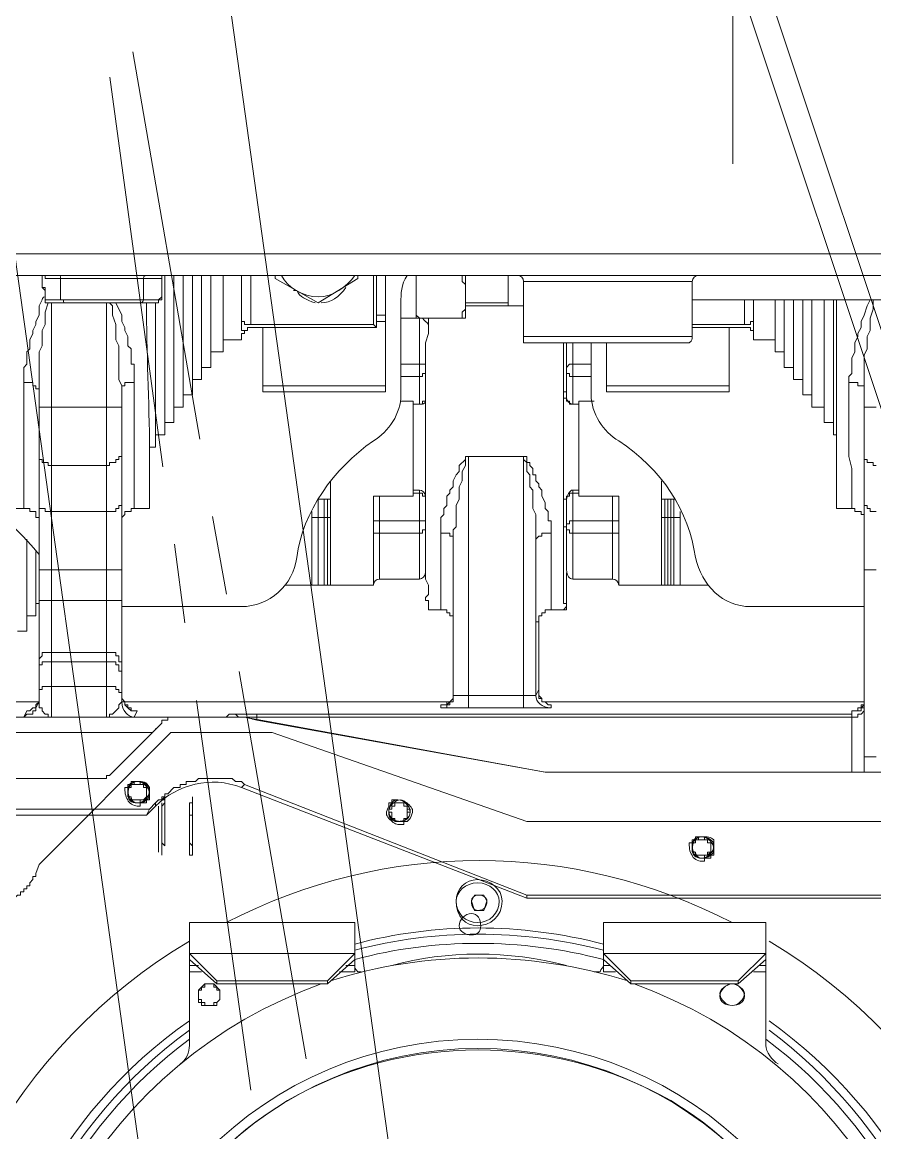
# Model space of a CAD drawing. Header units: millimetres. Extents: x 25083 to 52777, y 24772 to 45779.
# Drawn here: x 49281.9 to 49385.1, y 36203.8 to 36338.2 of the extents above; entities that cross this region are included whole.
import ezdxf

# ---------------------------------------------------------------- set-up
doc = ezdxf.new("R2010")
doc.units = ezdxf.units.MM
doc.layers.add('小车', color=7, linetype='Continuous')
doc.styles.get("Standard").update_dxf_attribs({"font": ''})
doc.styles.add('标准', font='', dxfattribs={"width": 0.667})
doc.styles.get('Standard').set_extended_font_data('SimSun')
doc.styles.get('标准').set_extended_font_data('FangSong_GB2312')
doc.dimstyles.new('15', dxfattribs={"dimtxt": 15, "dimasz": 10, "dimexe": 2, "dimexo": 1, "dimgap": 1, "dimtad": 1, "dimdsep": 46, "dimtxsty": 'Standard', "dimcen": 2.5, "dimadec": 0, "dimazin": 0, "dimtfac": 1, "dimtmove": 2, "dimatfit": 3, "dimfxl": 1, "dimtolj": 1, "dimarcsym": 0})
doc.dimstyles.new('标准', dxfattribs={"dimtxt": 35, "dimasz": 4, "dimexe": 2, "dimexo": 0, "dimtad": 1, "dimdec": 1, "dimzin": 9, "dimdsep": 46, "dimtxsty": '标准', "dimcen": 0, "dimdle": 6, "dimazin": 2, "dimtfac": 1, "dimtdec": 1, "dimtmove": 0, "dimatfit": 3, "dimfxl": 1, "dimtolj": 1, "dimtzin": 0, "dimarcsym": 0})

# ---------------------------------------------------------------- blocks, each defined once
blk = doc.blocks.new('zw$D2F4')
at = {"color": 7, "lineweight": 5}
for points in [[(860.07, 429.66), (196.08, 429.66)], [(196.08, 427.06), (860.07, 427.06)], [(394.38, 427.06), (394.75, 427.06)], [(394.38, 426.32), (394.38, 427.06)], [(394.38, 427.06), (394.38, 426.32)], [(394.75, 427.06), (394.38, 427.06)], [(394.38, 426.32), (394.38, 425.58), (394.75, 425.21), (394.75, 424.46)], [(394.38, 426.32), (394.38, 425.58), (394.75, 425.58), (394.75, 424.46), (394.75, 424.09)], [(394.75, 426.69), (396.61, 426.69)], [(396.61, 426.69), (408.87, 426.69)], [(396.61, 426.69), (396.61, 424.09)], [(406.64, 424.09), (406.64, 426.69)], [(408.49, 424.09), (408.87, 424.46), (408.87, 426.32)], [(408.87, 427.06), (409.24, 427.06)], [(408.87, 427.06), (408.87, 426.32)], [(408.87, 427.06), (408.87, 426.32)], [(408.87, 427.06), (408.87, 426.69)], [(408.87, 424.46), (408.87, 426.32)], [(409.24, 427.06), (409.24, 407.75)], [(410.35, 427.06), (410.35, 409.24)], [(411.47, 427.06), (411.47, 411.09)], [(412.58, 427.06), (412.58, 412.58)], [(413.69, 427.06), (413.69, 414.44)], [(414.81, 427.06), (414.81, 415.92)], [(416.29, 427.06), (416.29, 417.78)], [(418.52, 420.38), (418.52, 427.06)], [(419.64, 427.06), (419.64, 421.12)], [(422.61, 426.69), (422.61, 427.06)], [(427.81, 423.72), (422.61, 426.69)], [(432.63, 426.69), (427.81, 423.72)], [(432.63, 427.06), (432.63, 426.69)], [(434.49, 427.06), (434.49, 421.12)], [(434.86, 427.06), (434.86, 421.12)], [(435.98, 412.95), (435.98, 427.06)], [(439.69, 427.06), (439.69, 421.86)], [(440.06, 427.06), (439.69, 427.06), (439.69, 424.46)], [(445.26, 427.06), (445.26, 426.32), (445.63, 425.95), (445.63, 424.46)], [(445.63, 427.06), (445.63, 424.46)], [(450.83, 423.35), (450.83, 427.06)], [(452.69, 426.32), (473.11, 426.32)], [(452.69, 419.64), (452.69, 426.32)], [(473.11, 419.64), (473.11, 426.32)], [(392.16, 414.07), (392.16, 415.92), (392.53, 416.29), (392.53, 417.78), (392.9, 418.15), (392.9, 419.26), (393.27, 420.01), (393.27, 420.38), (393.64, 421.12), (393.64, 421.49), (394.01, 422.24), (394.01, 423.35), (394.38, 424.09)], [(394.01, 413.32), (394.01, 417.78), (394.38, 418.52), (394.38, 420.38), (394.75, 421.12), (394.75, 422.61), (395.13, 423.72)], [(394.75, 424.46), (394.75, 424.09)], [(394.75, 424.09), (394.75, 423.72), (395.13, 423.72)], [(408.49, 424.09), (394.75, 424.09)], [(395.13, 423.72), (394.75, 423.72), (394.75, 424.09)], [(408.12, 423.72), (395.13, 423.72)], [(395.5, 423.72), (395.5, 411.09)], [(402.18, 411.09), (402.18, 423.72)], [(402.55, 423.72), (402.92, 423.35), (402.92, 422.24), (403.3, 421.12), (403.3, 419.26), (403.67, 418.52), (403.67, 414.44), (404.04, 413.69), (404.04, 413.32)], [(405.52, 414.07), (405.52, 416.29), (405.15, 416.29), (405.15, 418.15), (404.78, 418.52), (404.78, 419.64), (404.41, 420.38), (404.41, 420.75), (404.04, 421.49), (404.04, 422.24), (403.3, 423.72)], [(408.12, 423.72), (408.49, 423.72), (408.49, 424.09), (408.87, 424.09)], [(408.49, 424.09), (408.49, 423.72), (408.12, 423.72)], [(408.12, 423.72), (408.12, 406.27)], [(408.87, 424.09), (408.87, 424.46)], [(437.83, 412.58), (437.83, 423.72)], [(439.69, 424.46), (439.69, 422.24), (440.06, 421.86)], [(445.63, 424.46), (445.63, 422.98), (445.26, 422.61), (445.26, 421.86)], [(445.63, 423.72), (450.83, 423.72)], [(445.63, 423.72), (445.63, 421.86)], [(550.73, 424.09), (473.11, 424.09)], [(479.42, 421.12), (479.42, 424.09)], [(480.54, 424.09), (480.54, 420.38)], [(483.14, 417.78), (483.14, 424.09)], [(484.25, 415.92), (484.25, 424.09)], [(485.37, 414.44), (485.37, 424.09)], [(486.48, 412.58), (486.48, 424.09)], [(487.59, 411.09), (487.59, 424.09)], [(489.08, 409.24), (489.08, 424.09)], [(490.19, 407.75), (490.19, 424.09)], [(490.57, 424.09), (490.57, 398.84)], [(494.65, 424.09), (494.28, 423.35), (493.91, 422.24), (493.54, 421.49), (493.54, 420.75), (493.16, 420.01), (493.16, 419.64), (492.79, 418.89), (492.79, 417.78), (492.42, 417.04), (492.42, 415.18), (492.05, 414.81), (492.05, 414.07)], [(493.91, 413.32), (493.91, 417.41), (494.28, 418.15), (494.28, 419.64), (494.65, 420.38), (494.65, 421.86), (495.02, 422.98), (495.02, 424.09)], [(434.86, 422.24), (435.98, 422.24)], [(452.69, 423.35), (445.63, 423.35)], [(450.83, 423.35), (452.69, 423.35)], [(419.64, 421.12), (418.89, 421.12), (418.89, 421.49), (418.52, 421.49), (418.52, 421.86)], [(434.49, 421.12), (419.64, 421.12)], [(434.49, 421.12), (434.86, 420.75)], [(435.98, 421.49), (434.86, 421.49)], [(434.86, 420.75), (434.86, 421.12)], [(437.83, 421.86), (439.69, 421.86)], [(445.63, 421.86), (439.69, 421.86)], [(440.06, 421.86), (440.06, 411.47)], [(441.17, 421.86), (441.17, 420.01), (440.8, 418.89), (440.8, 412.21)], [(473.11, 421.12), (479.42, 421.12)], [(480.54, 421.86), (480.54, 421.49), (480.17, 421.49), (480.17, 421.12), (479.8, 421.12), (479.42, 421.12)], [(418.52, 420.38), (418.89, 420.38)], [(418.52, 419.64), (418.52, 420.01), (418.89, 420.01), (418.89, 420.38)], [(418.52, 419.26), (418.52, 419.64)], [(418.89, 420.38), (419.26, 420.38), (419.26, 420.75), (419.64, 420.75)], [(434.49, 420.75), (419.64, 420.75)], [(421.12, 412.95), (421.12, 420.75)], [(434.49, 420.75), (434.86, 420.75)], [(473.11, 419.64), (452.69, 419.64)], [(473.11, 420.75), (479.42, 420.75)], [(477.57, 412.95), (477.57, 420.75)], [(479.42, 420.75), (480.17, 420.75), (480.17, 420.38), (480.54, 420.38)], [(480.54, 420.38), (480.54, 419.64)], [(480.54, 419.64), (480.54, 419.26)], [(418.52, 419.26), (416.29, 419.26)], [(472.37, 418.89), (453.43, 418.89)], [(457.89, 386.58), (457.51, 386.58), (457.89, 386.96), (457.89, 387.33), (457.51, 387.33), (457.51, 409.61), (457.51, 412.21), (457.51, 418.89)], [(457.89, 412.21), (457.89, 418.89)], [(458.63, 411.47), (458.63, 418.89)], [(460.86, 418.89), (460.86, 412.58)], [(462.71, 412.95), (462.71, 418.89)], [(480.54, 419.26), (483.14, 419.26)], [(416.29, 417.78), (414.81, 417.78)], [(483.14, 417.78), (484.25, 417.78)], [(414.81, 415.92), (413.69, 415.92)], [(437.83, 416.29), (440.06, 416.29)], [(440.8, 415.92), (440.8, 416.29), (440.06, 416.29)], [(440.8, 415.55), (440.8, 415.18), (440.43, 415.18), (440.43, 414.81), (440.06, 414.81)], [(457.89, 415.55), (457.89, 415.92), (458.26, 416.29), (458.63, 416.29)], [(457.89, 415.55), (457.89, 415.18), (458.26, 415.18), (458.26, 414.81), (458.63, 414.81)], [(460.86, 416.29), (458.63, 416.29)], [(484.25, 415.92), (485.37, 415.92)], [(394.01, 413.32), (393.64, 413.32), (393.64, 413.69), (393.27, 413.69), (393.27, 414.07), (392.9, 414.07), (392.16, 414.07)], [(392.53, 398.84), (392.16, 398.84), (392.16, 409.61), (392.16, 411.09), (392.16, 414.07)], [(405.52, 414.07), (404.41, 414.07), (404.41, 413.69), (404.04, 413.69), (404.04, 413.32)], [(405.52, 414.07), (405.52, 398.84)], [(413.69, 414.44), (412.58, 414.44)], [(437.83, 414.81), (440.06, 414.81)], [(460.86, 414.81), (458.63, 414.81)], [(485.37, 414.44), (486.48, 414.44)], [(493.91, 413.32), (493.91, 413.69), (493.16, 413.69), (493.16, 414.07), (492.05, 414.07)], [(492.42, 398.84), (492.42, 403.67), (492.05, 405.15), (492.05, 409.61), (492.05, 411.09), (492.05, 414.07)], [(394.01, 411.09), (394.01, 413.32)], [(404.04, 413.32), (404.04, 411.09)], [(435.98, 413.69), (421.12, 413.69)], [(435.98, 412.95), (421.12, 412.95)], [(457.51, 412.95), (457.51, 411.84)], [(477.57, 413.69), (462.71, 413.69)], [(477.57, 412.95), (462.71, 412.95)], [(493.91, 411.09), (493.91, 413.32)], [(412.58, 412.58), (411.47, 412.58)], [(437.83, 411.84), (439.32, 411.84)], [(439.32, 411.84), (439.32, 400.32)], [(439.32, 411.47), (440.06, 411.47)], [(439.32, 411.47), (440.06, 411.47)], [(440.8, 412.21), (440.8, 411.84), (440.43, 411.84), (440.43, 411.47), (440.06, 411.47)], [(457.51, 412.21), (457.89, 412.21)], [(457.51, 411.84), (457.51, 399.95)], [(457.89, 412.21), (457.89, 411.84), (458.26, 411.84), (458.26, 411.47), (458.63, 411.47)], [(458.63, 411.47), (459.37, 411.47)], [(459.37, 411.47), (458.63, 411.47)], [(461.23, 411.84), (459.37, 411.84)], [(459.37, 400.32), (459.37, 411.84)], [(486.48, 412.58), (487.59, 412.58)], [(394.01, 411.09), (394.75, 411.09), (395.5, 411.09)], [(395.5, 411.09), (402.18, 411.09)], [(402.18, 411.09), (403.67, 411.09), (404.04, 411.09)], [(411.47, 411.09), (410.35, 411.09)], [(487.59, 411.09), (489.08, 411.09)], [(493.91, 411.09), (494.65, 411.09), (495.02, 411.09), (495.39, 411.09)], [(410.35, 409.24), (409.24, 409.24)], [(489.08, 409.24), (490.19, 409.24)], [(409.24, 407.75), (408.12, 407.75)], [(490.19, 407.75), (490.57, 407.75)], [(408.12, 406.27), (407.38, 406.27)], [(407.38, 406.27), (407.38, 405.9)], [(394.01, 405.52), (394.01, 399.58)], [(395.5, 404.04), (395.13, 404.04), (395.13, 404.41), (394.38, 404.41), (394.38, 404.78), (394.01, 404.78), (394.01, 405.52)], [(404.04, 405.52), (404.04, 405.15), (403.67, 405.15), (403.67, 404.78), (403.3, 404.78), (403.3, 404.41), (402.92, 404.41), (402.55, 404.41), (402.55, 404.04), (402.18, 404.04)], [(404.04, 405.9), (404.04, 405.15)], [(404.04, 399.58), (404.04, 405.52)], [(407.38, 405.9), (407.38, 398.84)], [(407.38, 398.84), (407.38, 402.92), (407.38, 403.67), (407.38, 405.9)], [(446, 405.15), (445.63, 405.15), (445.63, 404.78), (444.89, 404.04), (444.89, 403.3), (444.52, 402.92), (444.15, 402.18), (444.15, 401.44), (443.77, 401.07), (443.77, 400.7), (443.4, 400.32), (443.4, 399.58), (443.4, 399.21), (443.03, 398.84), (443.03, 398.1), (442.66, 397.73), (442.66, 395.87)], [(444.15, 395.13), (444.15, 396.24), (444.52, 396.61), (444.52, 399.21), (444.89, 399.95), (444.89, 401.44), (445.26, 402.18), (445.26, 403.3), (445.63, 404.04), (445.63, 405.15), (446, 405.15)], [(452.69, 405.15), (446, 405.15)], [(452.69, 405.15), (446, 405.15)], [(446, 405.15), (446, 376.19)], [(452.69, 376.19), (452.69, 405.15)], [(452.69, 405.15), (452.69, 404.78), (453.06, 404.41), (453.06, 403.3), (453.43, 402.92), (453.43, 401.44), (453.8, 401.07), (453.8, 398.84), (454.17, 398.1), (454.17, 396.61), (454.17, 396.24), (454.17, 395.13)], [(456.03, 395.87), (456.03, 397.35), (455.66, 397.35), (455.66, 398.47), (455.29, 398.84), (455.29, 399.58), (454.91, 400.32), (454.91, 401.07), (454.54, 401.44), (454.54, 401.81), (454.17, 402.18), (454.17, 402.92), (453.8, 402.92), (453.8, 403.67), (453.43, 404.04), (453.43, 404.41), (453.06, 404.41), (453.06, 405.15), (452.69, 405.15)], [(493.91, 405.52), (493.91, 399.58)], [(495.39, 404.04), (495.02, 404.04), (495.02, 404.41), (494.28, 404.41), (494.28, 404.78), (493.91, 404.78), (493.91, 405.52)], [(402.18, 404.04), (395.5, 404.04)], [(395.5, 404.04), (395.5, 398.47)], [(402.18, 398.47), (402.18, 404.04)], [(429.29, 402.18), (429.29, 389.56)], [(469.4, 389.56), (469.4, 402.18)], [(404.04, 400.7), (404.04, 399.95)], [(440.06, 401.07), (439.32, 401.07)], [(439.32, 400.7), (440.06, 400.7)], [(440.06, 401.07), (440.06, 390.3)], [(440.8, 400.32), (440.43, 400.32), (440.43, 400.7), (440.06, 400.7)], [(457.89, 399.95), (457.89, 400.32), (458.26, 400.32), (458.26, 400.7), (458.63, 400.7)], [(459.37, 401.07), (458.63, 401.07)], [(458.63, 390.3), (458.63, 401.07)], [(459.37, 400.7), (458.63, 400.7)], [(394.01, 399.58), (394.01, 398.84), (394.75, 398.84), (394.75, 398.47), (395.5, 398.47)], [(402.18, 398.47), (403.3, 398.47), (403.3, 398.84), (403.67, 398.84), (403.67, 399.21), (404.04, 399.21), (404.04, 399.58)], [(404.04, 399.95), (404.04, 399.58)], [(427.81, 399.95), (429.29, 399.95)], [(427.81, 399.95), (427.81, 389.56)], [(428.55, 399.95), (428.55, 389.56)], [(428.55, 399.95), (428.55, 389.56)], [(428.92, 399.95), (428.92, 389.56)], [(434.49, 400.32), (439.32, 400.32)], [(434.49, 400.32), (434.49, 396.24)], [(435.23, 400.32), (435.23, 390.3)], [(440.8, 399.95), (440.8, 390.3), (441.17, 389.56), (441.17, 388.44), (440.8, 388.07), (440.8, 387.7), (441.17, 387.7), (441.17, 386.96), (441.17, 386.58)], [(457.51, 399.95), (457.89, 399.95)], [(457.51, 399.95), (457.51, 399.21)], [(457.89, 391.41), (457.89, 399.95)], [(464.2, 400.32), (459.37, 400.32)], [(463.46, 390.3), (463.46, 400.32)], [(464.2, 396.24), (464.2, 400.32)], [(469.4, 399.95), (470.88, 399.95)], [(469.77, 389.56), (469.77, 399.95)], [(470.14, 389.56), (470.14, 399.95)], [(470.51, 397.73), (470.51, 399.95)], [(470.88, 389.56), (470.88, 399.95)], [(493.91, 399.58), (493.91, 399.21), (494.28, 399.21), (494.28, 398.84), (494.65, 398.84), (494.65, 398.47), (495.39, 398.47)], [(392.53, 398.84), (390.67, 398.84)], [(392.53, 398.84), (392.9, 398.84), (392.9, 398.47), (393.64, 398.47), (393.64, 398.1), (393.64, 397.73), (394.01, 397.73)], [(395.5, 398.47), (402.18, 398.47)], [(404.04, 397.35), (404.04, 397.73), (404.41, 398.1), (404.41, 398.47), (405.15, 398.47), (405.15, 398.84), (405.52, 398.84)], [(404.04, 398.47), (404.04, 397.35)], [(407.38, 398.84), (405.52, 398.84)], [(427.06, 389.56), (427.06, 398.47)], [(434.49, 398.1), (434.49, 397.35), (434.86, 397.35), (435.23, 397.35)], [(457.51, 399.21), (457.51, 396.98)], [(464.2, 398.1), (464.2, 397.35), (463.83, 397.35), (463.46, 397.35)], [(471.63, 398.47), (471.63, 389.56)], [(492.42, 398.84), (490.57, 398.84)], [(492.42, 398.84), (492.79, 398.84), (492.79, 398.47), (493.54, 398.47), (493.54, 398.1), (493.91, 398.1), (493.91, 397.73)], [(404.04, 397.73), (404.04, 397.35)], [(429.29, 397.73), (427.06, 397.73)], [(435.23, 397.35), (440.06, 397.35)], [(440.8, 396.98), (440.8, 397.35), (440.06, 397.35)], [(457.51, 396.98), (457.51, 396.61), (457.89, 396.61)], [(457.89, 396.61), (457.89, 396.98), (458.26, 396.98), (458.26, 397.35), (458.63, 397.35)], [(457.89, 396.61), (457.89, 396.24), (458.26, 396.24), (458.26, 395.87), (458.63, 395.87)], [(463.46, 397.35), (458.63, 397.35)], [(470.14, 397.73), (469.4, 397.73)], [(470.51, 397.73), (470.14, 397.73)], [(470.51, 397.73), (471.63, 397.73)], [(470.51, 389.56), (470.51, 397.73)], [(434.49, 396.24), (434.49, 395.5)], [(434.49, 395.5), (434.49, 395.87), (435.23, 395.87)], [(434.49, 395.5), (434.49, 389.56)], [(435.23, 395.87), (440.06, 395.87)], [(440.8, 396.24), (440.43, 396.24), (440.43, 395.87), (440.06, 395.87)], [(444.15, 395.13), (444.15, 395.5), (443.77, 395.5), (443.77, 395.87), (443.4, 395.87), (442.66, 395.87)], [(442.66, 386.58), (442.66, 391.04), (442.66, 392.16), (442.66, 395.87)], [(456.03, 395.87), (454.91, 395.87), (454.91, 395.5), (454.54, 395.5), (454.17, 395.13)], [(456.03, 395.87), (456.03, 386.58)], [(463.46, 395.87), (458.63, 395.87)], [(464.2, 395.5), (464.2, 395.87), (463.46, 395.87)], [(464.2, 395.5), (464.2, 396.24)], [(464.2, 389.56), (464.2, 395.5)], [(392.53, 395.13), (392.53, 383.99)], [(444.15, 395.13), (444.15, 376.19)], [(454.17, 376.19), (454.17, 395.13)], [(393.64, 393.64), (393.64, 385.84)], [(394.01, 387.7), (394.01, 391.41)], [(395.5, 391.41), (394.01, 391.41)], [(402.18, 391.41), (395.5, 391.41)], [(395.5, 391.41), (395.5, 387.7)], [(402.18, 387.7), (402.18, 391.41)], [(404.04, 391.41), (402.92, 391.41), (402.18, 391.41)], [(404.04, 388.07), (404.04, 391.78)], [(404.04, 391.41), (404.04, 387.7)], [(493.91, 368.76), (493.91, 391.41)], [(495.39, 391.41), (493.91, 391.41)], [(440.06, 390.3), (435.23, 390.3)], [(457.89, 391.04), (457.89, 386.58)], [(463.46, 390.3), (458.63, 390.3)], [(434.49, 389.56), (423.72, 389.56)], [(474.97, 389.56), (464.2, 389.56)], [(393.64, 387.33), (394.01, 387.33)], [(394.01, 387.7), (394.01, 379.9)], [(394.01, 387.7), (394.75, 387.7), (395.13, 387.7), (395.5, 387.7)], [(395.5, 387.7), (402.18, 387.7)], [(395.5, 387.7), (395.5, 381.39)], [(402.18, 381.39), (402.18, 387.7)], [(402.18, 387.7), (404.04, 387.7)], [(404.04, 388.07), (404.04, 387.7)], [(404.04, 379.9), (404.04, 387.7)], [(404.04, 387.7), (404.04, 380.64)], [(392.53, 385.84), (393.64, 385.84)], [(404.04, 386.96), (418.52, 386.96)], [(413.69, 386.96), (408.49, 386.96)], [(442.66, 386.58), (441.17, 386.58)], [(442.66, 386.58), (443.4, 386.58), (443.4, 386.21), (443.77, 386.21), (443.77, 385.84), (444.15, 385.84), (444.15, 385.47)], [(454.54, 385.1), (454.54, 385.84), (454.91, 385.84)], [(454.91, 385.84), (454.91, 386.21), (455.29, 386.21), (455.29, 386.58), (456.03, 386.58)], [(457.89, 386.58), (456.03, 386.58)], [(480.17, 386.96), (493.91, 386.96)], [(490.19, 386.96), (484.99, 386.96)], [(454.17, 385.1), (454.54, 385.1), (454.54, 384.73)], [(454.54, 385.47), (454.54, 376.93)], [(454.54, 384.73), (454.54, 385.47)], [(391.41, 383.99), (392.53, 383.99)], [(395.5, 381.39), (394.38, 381.39), (394.38, 381.01), (394.01, 380.64), (394.01, 379.9)], [(402.18, 381.39), (395.5, 381.39)], [(395.5, 381.39), (395.5, 380.27)], [(402.18, 380.27), (402.18, 381.39)], [(404.04, 379.9), (404.04, 380.27), (403.67, 380.27), (403.67, 381.01), (403.3, 381.01), (403.3, 381.39), (402.18, 381.39)], [(404.04, 380.64), (404.04, 379.53)], [(394.01, 378.79), (394.01, 379.9), (394.38, 379.9), (394.38, 380.27), (395.5, 380.27)], [(394.01, 379.9), (394.01, 378.79)], [(395.5, 380.27), (402.18, 380.27)], [(395.5, 380.27), (395.5, 377.3)], [(402.18, 377.3), (402.18, 380.27)], [(402.18, 380.27), (403.3, 380.27), (403.3, 379.9), (403.67, 379.9), (403.67, 379.16), (404.04, 379.16), (404.04, 378.79)], [(404.04, 378.79), (404.04, 379.9)], [(404.04, 379.53), (404.04, 377.3)], [(394.01, 378.79), (394.01, 376.56)], [(404.04, 376.56), (404.04, 378.79)], [(394.01, 376.56), (394.01, 376.93), (394.38, 376.93), (394.38, 377.3), (394.75, 377.3), (395.5, 377.3)], [(395.5, 377.3), (402.18, 377.3)], [(395.5, 377.3), (395.5, 373.59)], [(402.18, 373.59), (402.18, 376.56), (402.18, 376.93), (402.18, 377.3)], [(402.18, 377.3), (403.3, 377.3), (403.3, 376.93), (403.67, 376.93), (403.67, 376.56), (404.04, 376.56)], [(454.17, 376.19), (454.54, 376.93)], [(454.91, 375.44), (454.91, 375.82), (454.54, 376.19), (454.54, 376.93)], [(394.01, 375.44), (389.93, 375.44)], [(394.01, 375.44), (393.64, 375.07)], [(393.64, 374.7), (394.01, 375.44)], [(393.64, 375.07), (393.64, 374.7)], [(394.01, 374.7), (394.01, 375.44)], [(404.04, 375.44), (403.67, 375.07), (403.67, 374.7), (402.92, 373.96), (402.55, 373.96), (402.55, 373.59), (402.18, 373.59)], [(404.04, 375.44), (404.04, 376.19)], [(404.04, 375.82), (404.04, 376.19)], [(404.41, 375.44), (404.04, 375.44), (404.04, 376.19)], [(404.78, 374.7), (404.41, 375.07), (404.41, 375.44), (404.04, 375.82)], [(443.77, 375.44), (404.41, 375.44)], [(404.78, 374.7), (404.78, 375.07), (404.41, 375.07), (404.41, 375.44)], [(442.66, 374.7), (443.4, 374.7), (443.4, 375.07), (443.77, 375.07), (443.77, 375.44), (444.15, 375.44)], [(442.66, 374.7), (442.66, 375.07)], [(443.4, 375.07), (442.66, 375.07)], [(443.03, 375.07), (442.66, 375.07)], [(443.77, 375.44), (443.4, 375.07), (443.03, 375.07)], [(444.15, 375.44), (443.4, 375.44), (443.4, 375.07)], [(444.15, 375.82), (443.77, 375.44)], [(444.15, 375.44), (444.15, 376.19)], [(446, 376.19), (444.15, 376.19)], [(446, 376.19), (452.69, 376.19)], [(446, 376.19), (446, 374.7)], [(452.69, 374.7), (452.69, 376.19)], [(454.17, 376.19), (452.69, 376.19)], [(454.91, 375.44), (454.91, 375.82), (454.54, 375.82), (454.54, 376.19)], [(455.66, 375.07), (455.29, 375.44), (454.91, 375.44)], [(455.66, 375.07), (455.29, 375.44), (454.91, 375.44)], [(493.91, 375.44), (455.29, 375.44)], [(456.03, 375.07), (455.66, 375.07)], [(456.03, 375.07), (455.66, 375.07)], [(456.03, 375.07), (456.03, 374.7)], [(492.42, 373.96), (492.42, 374.33), (493.54, 374.33), (493.54, 374.7), (493.91, 374.7), (493.91, 375.07)], [(493.54, 375.07), (493.54, 374.7), (493.16, 374.7)], [(493.91, 375.44), (493.91, 375.07), (493.54, 375.07)], [(493.91, 375.07), (493.54, 374.7)], [(392.16, 373.59), (392.53, 374.33)], [(392.16, 373.59), (392.53, 373.96), (393.27, 373.96), (393.27, 374.33), (393.64, 374.33)], [(393.27, 374.7), (392.9, 374.33), (392.53, 374.33)], [(393.27, 374.7), (392.9, 374.33), (392.53, 374.33)], [(392.9, 374.33), (392.53, 374.33)], [(393.64, 374.7), (393.27, 374.7)], [(393.64, 374.7), (393.27, 374.7)], [(393.64, 374.33), (393.64, 374.7)], [(395.5, 373.59), (395.13, 373.59), (395.13, 373.96), (394.75, 373.96), (394.38, 374.33), (394.38, 374.7), (394.01, 374.7)], [(405.15, 374.33), (404.78, 374.7)], [(405.15, 374.33), (405.15, 374.7), (404.78, 374.7)], [(405.52, 374.33), (405.15, 374.33)], [(405.9, 374.33), (405.15, 374.33)], [(405.9, 374.33), (405.52, 373.59)], [(405.9, 374.33), (405.52, 374.33)], [(416.66, 373.59), (417.04, 373.96)], [(417.78, 373.96), (417.04, 373.96)], [(417.04, 373.96), (420.38, 373.96)], [(418.15, 373.59), (417.78, 373.96)], [(420.38, 373.96), (492.42, 373.96)], [(420.38, 373.96), (420.38, 373.59)], [(442.66, 374.7), (443.77, 374.7), (446, 374.7)], [(452.69, 374.7), (446, 374.7)], [(452.69, 374.7), (455.66, 374.7), (456.03, 374.7)], [(493.16, 374.7), (493.16, 374.33), (492.42, 374.33)], [(492.42, 373.96), (492.42, 374.33)], [(493.91, 374.33), (493.54, 373.96), (493.16, 373.96), (493.16, 373.59), (492.79, 373.59), (492.42, 373.59)], [(492.79, 374.33), (492.42, 374.33)], [(492.42, 373.59), (492.42, 373.96)], [(493.54, 374.7), (493.16, 374.7), (493.16, 374.33), (492.79, 374.33)], [(379.9, 373.59), (409.98, 373.59)], [(392.16, 373.59), (393.64, 373.59), (394.01, 373.59), (395.5, 373.59)], [(402.18, 373.59), (395.5, 373.59)], [(402.18, 373.59), (405.52, 373.59)], [(402.55, 366.53), (408.87, 372.84)], [(409.98, 373.59), (409.61, 373.59), (409.61, 373.22), (408.87, 373.22), (408.87, 372.84)], [(408.87, 372.84), (408.87, 373.22), (409.61, 373.22), (409.61, 373.59), (409.98, 373.59)], [(418.89, 373.59), (409.98, 373.59)], [(418.89, 373.59), (418.15, 373.59), (417.78, 373.59)], [(418.89, 373.59), (455.29, 366.9)], [(420.01, 373.59), (419.26, 373.59)], [(420.38, 373.59), (420.01, 373.59)], [(492.42, 373.59), (420.38, 373.59)], [(420.38, 373.59), (420.38, 373.22)], [(420.38, 373.22), (455.29, 366.9)], [(492.42, 366.9), (492.42, 373.59)], [(407.75, 371.73), (379.9, 371.73)], [(394.01, 355.76), (409.98, 371.73)], [(407.75, 371.73), (402.55, 366.53)], [(409.98, 371.73), (405.15, 366.9)], [(409.98, 371.73), (422.24, 371.73)], [(422.24, 371.73), (453.06, 360.96)], [(453.06, 360.96), (422.24, 371.73)], [(493.91, 368.76), (493.91, 366.9)], [(493.91, 368.76), (494.65, 368.76), (495.02, 368.76), (495.39, 368.76)], [(379.9, 366.16), (401.44, 366.16)], [(379.9, 366.16), (401.44, 366.16)], [(402.55, 366.53), (402.18, 366.53), (402.18, 366.16), (401.44, 366.16)], [(401.44, 366.16), (402.18, 366.16), (402.18, 366.53), (402.55, 366.53)], [(405.9, 365.79), (405.15, 365.79), (405.15, 365.42), (404.78, 365.42), (404.78, 365.05), (404.41, 365.05)], [(405.9, 365.79), (405.52, 365.79), (405.52, 365.42), (405.15, 365.42), (405.15, 365.05), (404.78, 365.05), (404.78, 363.93), (405.15, 363.93), (405.15, 363.56), (405.9, 363.56)], [(405.9, 363.56), (406.64, 363.56), (407.01, 363.93), (407.01, 365.42), (406.27, 365.42), (406.27, 365.79), (405.9, 365.79)], [(418.89, 365.42), (418.52, 365.79), (417.78, 365.79), (417.41, 366.16), (413.32, 366.16), (412.95, 365.79), (412.21, 365.79), (411.84, 365.79), (411.84, 365.42), (411.09, 365.42), (411.09, 365.05), (410.35, 365.05), (409.61, 364.3), (409.24, 364.3), (409.24, 363.93), (408.87, 363.93), (408.87, 363.56), (408.49, 363.56), (408.12, 363.19)], [(455.29, 366.9), (455.66, 366.9)], [(455.66, 366.9), (521.02, 366.9)], [(503.56, 366.9), (455.66, 366.9)], [(405.52, 365.42), (405.15, 365.42), (405.15, 365.05)], [(405.9, 365.42), (405.52, 365.42)], [(407.01, 364.67), (407.01, 365.05), (406.64, 365.05), (406.64, 365.42), (406.27, 365.42), (405.9, 365.42)], [(407.01, 363.93), (407.01, 364.67)], [(418.52, 365.05), (418.89, 365.42)], [(418.52, 365.05), (453.06, 351.68)], [(453.06, 352.05), (418.89, 365.42)], [(405.9, 362.82), (406.27, 362.82), (406.27, 363.19), (407.01, 363.19), (407.01, 363.56), (407.38, 363.56), (407.38, 363.93)], [(406.64, 363.56), (405.9, 363.56)], [(405.9, 363.19), (406.27, 363.19), (406.27, 363.56), (406.64, 363.56)], [(406.64, 363.56), (407.01, 363.56), (407.01, 363.93)], [(408.12, 363.19), (407.38, 362.45)], [(408.12, 363.19), (408.12, 362.82)], [(409.24, 362.08), (409.24, 363.93), (408.87, 363.56), (409.24, 363.56), (409.24, 363.19), (408.87, 362.82), (408.87, 362.45), (408.87, 359.48)], [(408.87, 356.88), (408.87, 363.19)], [(408.87, 363.19), (408.87, 356.88)], [(412.21, 357.25), (412.21, 363.19), (412.58, 363.19), (412.58, 362.82)], [(412.21, 356.88), (412.21, 363.19)], [(412.58, 359.48), (412.58, 363.93), (412.58, 362.08)], [(412.58, 359.48), (412.58, 363.93), (412.58, 362.08)], [(437.46, 363.56), (436.72, 363.56), (436.72, 363.19), (436.35, 363.19), (436.35, 362.82)], [(437.83, 363.19), (436.72, 363.19), (436.72, 362.82), (436.72, 362.45), (436.35, 362.45), (436.35, 362.08), (436.72, 362.08), (436.72, 361.33), (437.09, 361.33), (437.09, 360.96), (437.83, 360.96)], [(437.09, 363.19), (437.09, 362.82), (436.72, 362.82)], [(437.46, 363.19), (437.09, 363.19)], [(438.57, 362.45), (438.57, 362.82), (438.2, 362.82), (438.2, 363.19), (437.83, 363.19), (437.46, 363.19)], [(437.83, 360.96), (438.2, 360.96), (438.2, 361.33), (438.57, 361.33), (438.57, 361.7), (438.57, 362.08), (438.95, 362.08), (438.95, 362.45), (438.57, 362.45), (438.57, 363.19), (437.83, 363.19)], [(383.61, 361.7), (407.01, 361.7)], [(407.38, 362.45), (383.99, 362.45)], [(407.01, 361.7), (408.12, 362.82)], [(407.38, 362.45), (407.01, 361.7)], [(408.49, 362.82), (408.49, 357.25)], [(408.49, 357.25), (408.49, 362.82)], [(408.87, 361.7), (408.87, 362.45), (408.87, 362.08), (408.87, 359.48)], [(408.87, 359.48), (408.87, 358.36), (409.24, 357.99), (409.24, 358.73), (409.24, 359.1), (409.24, 362.08)], [(408.87, 359.48), (408.87, 358.73), (408.87, 359.1), (408.87, 361.7)], [(412.58, 362.82), (412.58, 356.88), (412.21, 356.88)], [(412.21, 362.82), (412.21, 356.88)], [(412.58, 361.7), (412.21, 361.7), (412.21, 358.36)], [(412.21, 358.36), (412.58, 357.99), (412.58, 361.7)], [(412.58, 362.08), (412.58, 361.7)], [(412.58, 362.08), (412.58, 361.7)], [(412.58, 361.7), (412.58, 357.62), (412.58, 359.48)], [(412.58, 361.7), (412.58, 357.25), (412.58, 359.48)], [(438.2, 360.96), (438.2, 361.33), (438.57, 361.33), (438.57, 361.7)], [(438.57, 361.7), (438.57, 362.45)], [(412.58, 361.33), (412.58, 359.85)], [(412.58, 359.85), (412.58, 361.33)], [(437.46, 360.59), (438.2, 360.59), (438.2, 360.96), (438.57, 360.96), (438.95, 361.33)], [(437.46, 360.96), (438.2, 360.96)], [(438.2, 361.33), (438.2, 360.96), (437.83, 360.96)], [(453.06, 360.96), (507.65, 360.96)], [(474.23, 359.1), (473.48, 359.1), (473.48, 358.73), (473.11, 358.73), (473.11, 358.36), (472.74, 358.36)], [(474.23, 359.1), (473.85, 359.1), (473.85, 358.73), (473.48, 358.73), (473.48, 358.36), (473.11, 358.36), (473.11, 357.25), (473.48, 357.25), (473.48, 356.88), (474.23, 356.88)], [(474.23, 356.88), (474.97, 356.88), (474.97, 357.25), (475.34, 357.25), (475.34, 358.73), (474.6, 358.73), (474.6, 359.1), (474.23, 359.1)], [(473.85, 358.73), (473.48, 358.73), (473.48, 358.36)], [(474.23, 358.73), (473.85, 358.73)], [(475.34, 357.99), (475.34, 358.36), (474.97, 358.36), (474.97, 358.73), (474.6, 358.73), (474.23, 358.73)], [(475.34, 357.25), (475.34, 357.99)], [(474.23, 356.13), (474.6, 356.13), (474.6, 356.5), (475.34, 356.5), (475.34, 356.88), (475.71, 356.88), (475.71, 357.25)], [(474.97, 356.88), (474.23, 356.88)], [(474.23, 356.5), (474.6, 356.5), (474.6, 356.88), (474.97, 356.88)], [(474.97, 356.88), (475.34, 357.25)], [(393.64, 354.65), (394.01, 355.76)], [(389.18, 350.93), (389.93, 350.93), (389.93, 351.31), (390.67, 351.31), (390.67, 351.68), (391.04, 351.68), (391.41, 352.05), (391.78, 352.05), (391.78, 352.42), (392.16, 352.42), (392.16, 352.79), (392.53, 352.79), (392.53, 353.16), (392.9, 353.16), (392.9, 353.53), (393.27, 353.91), (393.27, 354.28), (393.64, 354.28), (393.64, 354.65)], [(446.37, 351.31), (446.74, 352.05)], [(446.74, 350.19), (446.37, 351.31)], [(447.86, 352.05), (446.74, 352.05)], [(447.86, 352.05), (448.23, 351.31)], [(448.23, 351.31), (447.86, 350.19)], [(503.56, 352.05), (453.06, 352.05)], [(453.06, 352.05), (453.06, 351.68)], [(453.06, 351.68), (503.56, 351.68)], [(446.74, 350.19), (447.86, 350.19)], [(412.21, 348.71), (432.26, 348.71)], [(412.21, 342.76), (412.21, 348.71)], [(432.26, 342.76), (432.26, 348.71)], [(462.34, 348.71), (482.02, 348.71)], [(462.34, 342.76), (462.34, 348.71)], [(482.02, 342.76), (482.02, 348.71)], [(412.21, 344.99), (432.26, 344.99)], [(412.21, 344.99), (415.55, 341.65)], [(412.21, 344.25), (412.21, 344.99)], [(428.92, 341.65), (432.26, 344.99)], [(432.26, 344.25), (432.26, 344.99)], [(462.34, 344.99), (482.02, 344.99)], [(462.34, 344.99), (465.68, 341.65)], [(462.34, 344.25), (462.34, 344.99)], [(478.68, 341.65), (482.02, 344.99)], [(482.02, 344.25), (482.02, 344.99)], [(412.21, 343.51), (413.32, 343.51)], [(431.15, 343.51), (432.26, 343.51)], [(462.34, 343.51), (463.08, 343.51)], [(481.28, 343.51), (482.02, 343.51)], [(415.55, 341.65), (428.92, 341.65)], [(415.55, 341.65), (415.55, 341.28)], [(428.92, 341.65), (428.92, 341.28)], [(465.68, 341.65), (478.68, 341.65)], [(465.68, 341.65), (465.68, 341.28)], [(478.68, 341.65), (478.68, 341.28)], [(413.32, 339.42), (413.32, 340.54), (413.69, 340.54), (413.69, 340.91), (414.07, 340.91), (414.07, 341.28), (415.18, 341.28), (415.18, 340.91), (415.55, 340.91), (415.55, 340.54), (415.92, 340.54)], [(415.92, 340.54), (415.18, 341.28), (414.81, 341.28), (414.44, 341.28), (414.07, 341.28), (413.32, 340.54), (413.32, 339.42)], [(415.92, 340.54), (415.92, 339.42), (415.55, 339.05), (415.55, 338.68), (413.69, 338.68), (413.69, 339.05), (413.32, 339.05), (413.32, 339.42)], [(413.32, 339.42), (413.69, 339.42), (413.69, 339.05), (414.07, 339.05), (414.07, 338.68), (414.44, 338.68), (414.81, 338.68), (415.18, 338.68), (415.18, 339.05), (415.55, 339.05), (415.92, 339.42), (415.92, 340.54)]]:
    blk.add_lwpolyline(points, dxfattribs=at)
at = {"color": 7, "lineweight": 0}
for points in [[(415.55, 341.28), (412.21, 344.25)], [(432.26, 344.25), (428.92, 341.28)], [(465.68, 341.28), (462.34, 344.25)], [(482.02, 344.25), (478.68, 341.28)], [(412.21, 342.76), (412.21, 333.85)], [(412.21, 342.76), (413.69, 342.76)], [(430.41, 342.76), (432.26, 342.76)], [(462.34, 342.76), (463.83, 342.76)], [(480.54, 342.76), (482.02, 342.76)], [(482.02, 342.76), (482.02, 333.85)], [(415.55, 341.28), (428.92, 341.28)], [(465.68, 341.28), (478.68, 341.28)]]:
    blk.add_lwpolyline(points, dxfattribs=at)
at = {"color": 7, "lineweight": 5}
for points in [[(394.38, 427.06), (394.38, 427.06), (394.38, 427.06), (394.38, 427.06)], [(394.75, 427.06), (394.75, 427.06), (394.75, 427.06), (394.75, 427.06)], [(394.75, 427.06), (394.75, 427.06), (394.75, 427.06), (394.75, 426.69)], [(394.75, 426.69), (394.75, 426.69), (394.75, 426.69), (394.75, 427.06)], [(396.61, 426.69), (396.61, 427.06), (396.61, 427.06), (396.24, 427.06)], [(407.38, 427.06), (407.01, 427.06), (406.64, 427.06), (406.64, 426.69)], [(408.87, 427.06), (408.87, 427.06), (408.87, 427.06), (408.87, 427.06)], [(408.87, 426.69), (408.87, 427.06), (408.87, 427.06), (408.87, 427.06)], [(409.24, 427.06), (408.87, 427.06), (408.87, 427.06), (408.87, 427.06)], [(409.24, 427.06), (409.24, 427.06), (409.24, 427.06), (409.24, 427.06)], [(423.35, 427.06), (424.09, 425.58), (425.95, 424.46), (427.81, 424.46)], [(427.81, 424.46), (429.66, 424.46), (431.15, 425.58), (432.26, 427.06)], [(438.57, 427.06), (437.83, 425.95), (437.83, 424.83), (437.83, 423.72)], [(452.69, 426.32), (452.69, 426.69), (452.32, 427.06), (451.94, 427.06)], [(473.85, 427.06), (473.48, 427.06), (473.11, 426.69), (473.11, 426.32)], [(424.83, 425.21), (425.21, 425.21), (425.21, 425.21), (425.21, 425.21)], [(425.21, 425.21), (425.58, 424.46), (426.32, 424.09), (427.43, 423.72)], [(425.21, 425.21), (425.21, 425.21), (425.21, 425.21), (425.21, 425.21)], [(428.18, 423.72), (429.29, 423.72), (430.41, 424.46), (431.15, 425.58)], [(394.75, 424.46), (394.38, 424.46), (394.38, 424.09), (394.38, 424.09)], [(395.13, 423.72), (395.13, 423.72), (395.13, 423.72), (395.13, 423.72)], [(395.13, 423.72), (395.13, 423.72), (395.13, 423.72), (395.13, 423.72)], [(395.13, 423.72), (395.13, 423.72), (395.13, 423.72), (395.13, 423.72)], [(396.61, 424.09), (396.61, 424.09), (396.61, 424.09), (396.98, 424.09)], [(396.98, 424.09), (396.98, 423.72), (396.98, 423.72), (397.35, 423.72)], [(406.27, 423.72), (406.27, 423.72), (406.64, 423.72), (406.64, 424.09)], [(406.64, 424.09), (406.64, 424.09), (406.64, 424.09), (406.64, 424.09)], [(407.01, 423.72), (407.01, 417.78), (407.38, 411.84), (407.38, 405.9)], [(408.12, 423.72), (408.12, 423.72), (408.12, 423.72), (408.12, 423.72)], [(408.12, 423.72), (408.12, 423.72), (408.12, 423.72), (408.12, 423.72)], [(408.12, 423.72), (408.12, 423.72), (408.12, 423.72), (408.12, 423.72)], [(408.12, 423.72), (408.12, 423.72), (408.12, 423.72), (408.12, 423.72)], [(441.17, 421.12), (440.8, 421.49), (440.8, 421.49), (440.43, 421.86)], [(452.69, 419.64), (452.69, 419.26), (452.69, 419.26), (452.69, 418.89)], [(472.74, 418.89), (473.11, 419.26), (473.11, 419.26), (473.11, 419.64)], [(452.69, 418.89), (453.06, 418.89), (453.06, 418.89), (453.43, 418.89)], [(472.37, 418.89), (472.37, 418.89), (472.74, 418.89), (472.74, 418.89)], [(457.89, 412.95), (457.89, 412.95), (457.51, 412.95), (457.51, 412.95)], [(404.04, 411.84), (404.04, 409.98), (404.04, 407.75), (404.04, 405.9)], [(434.49, 407.01), (436.35, 408.12), (437.83, 410.35), (437.83, 412.58)], [(440.06, 411.47), (440.43, 411.47), (440.8, 411.47), (440.8, 411.84)], [(440.8, 412.21), (440.8, 408.12), (440.8, 404.04), (440.8, 399.95)], [(457.89, 412.21), (457.89, 411.84), (458.26, 411.47), (458.63, 411.47)], [(460.86, 412.58), (460.86, 410.35), (462.34, 408.12), (464.2, 407.01)], [(394.01, 411.09), (394.01, 409.24), (394.01, 407.38), (394.01, 405.52)], [(395.5, 411.09), (395.5, 408.87), (395.5, 406.64), (395.5, 404.04)], [(402.18, 411.09), (402.18, 408.87), (402.18, 406.64), (402.18, 404.04)], [(404.04, 411.09), (404.04, 409.24), (404.04, 407.38), (404.04, 405.52)], [(493.91, 411.09), (493.91, 409.24), (493.91, 407.38), (493.91, 405.52)], [(394.01, 393.27), (386.96, 401.81), (376.56, 407.38), (365.42, 408.49)], [(407.38, 405.9), (407.38, 405.9), (407.38, 406.27), (407.38, 406.27)], [(434.49, 407.01), (429.66, 403.67), (425.95, 398.47), (425.21, 392.9)], [(473.48, 392.9), (472.74, 398.47), (469.4, 403.67), (464.2, 407.01)], [(407.38, 405.9), (407.38, 405.9), (407.38, 405.9), (407.38, 405.9)], [(440.8, 400.32), (440.8, 400.7), (440.43, 401.07), (440.06, 401.07)], [(458.63, 401.07), (458.26, 401.07), (457.89, 400.32), (457.89, 399.95)], [(394.01, 391.41), (394.01, 394.01), (394.01, 396.98), (394.01, 399.58)], [(404.04, 399.58), (404.04, 399.21), (404.04, 398.84), (404.04, 398.47)], [(404.04, 391.41), (404.04, 394.01), (404.04, 396.98), (404.04, 399.58)], [(493.91, 391.41), (493.91, 394.01), (493.91, 396.98), (493.91, 399.58)], [(395.5, 391.41), (395.5, 393.64), (395.5, 396.24), (395.5, 398.47)], [(402.18, 391.41), (402.18, 393.64), (402.18, 396.24), (402.18, 398.47)], [(404.04, 397.35), (404.04, 395.5), (404.04, 393.64), (404.04, 391.78)], [(418.52, 386.96), (421.86, 386.96), (424.83, 389.56), (425.21, 392.9)], [(473.48, 392.9), (474.23, 389.56), (476.82, 386.96), (480.17, 386.96)], [(457.89, 391.41), (457.89, 390.67), (458.26, 390.3), (458.63, 390.3)], [(435.23, 390.3), (434.86, 390.3), (434.49, 389.93), (434.49, 389.56)], [(440.06, 390.3), (440.43, 390.3), (440.8, 390.67), (440.8, 391.04)], [(464.2, 389.56), (464.2, 389.93), (463.83, 390.3), (463.46, 390.3)], [(394.01, 375.44), (394.01, 375.82), (394.01, 376.19), (394.01, 376.56)], [(404.04, 377.3), (404.04, 376.93), (404.04, 376.56), (404.04, 376.19)], [(404.04, 375.44), (404.04, 375.82), (404.04, 376.19), (404.04, 376.56)], [(454.54, 376.93), (454.54, 376.56), (454.54, 376.56), (454.54, 376.19)], [(393.64, 375.07), (393.64, 375.07), (393.64, 375.07), (393.64, 375.07)], [(393.64, 374.7), (393.64, 374.7), (393.64, 374.7), (393.64, 375.07)], [(404.04, 375.44), (404.04, 374.33), (404.78, 373.59), (405.52, 373.59)], [(443.4, 375.07), (443.4, 375.07), (443.4, 375.07), (443.4, 375.07)], [(444.15, 375.44), (444.15, 375.82), (444.15, 375.82), (444.15, 375.82)], [(454.17, 376.19), (454.17, 375.44), (454.91, 374.7), (456.03, 374.7)], [(454.54, 376.19), (454.54, 376.19), (454.54, 376.19), (454.54, 376.19)], [(454.54, 376.19), (454.54, 376.19), (454.54, 376.19), (454.54, 376.19)], [(493.91, 375.07), (493.91, 375.07), (493.91, 375.07), (493.91, 375.07)], [(393.27, 374.7), (393.27, 374.7), (393.27, 374.7), (393.27, 374.7)], [(394.01, 374.7), (394.01, 374.7), (394.01, 374.7), (394.01, 374.7)], [(493.16, 374.7), (493.16, 374.7), (493.16, 374.7), (493.16, 374.7)], [(407.75, 371.73), (408.12, 372.1), (408.49, 372.47), (408.87, 372.84)], [(416.66, 373.59), (417.04, 373.59), (417.41, 373.59), (417.78, 373.59)], [(418.89, 373.59), (419.26, 373.59), (420.01, 373.22), (420.38, 373.22)], [(407.38, 365.05), (407.01, 365.79), (406.64, 365.79), (405.9, 365.79)], [(408.12, 362.82), (410.72, 365.42), (414.81, 366.53), (418.52, 365.05)], [(455.29, 366.9), (455.29, 366.9), (455.29, 366.9), (455.29, 366.9)], [(455.29, 366.9), (455.29, 366.9), (455.66, 366.9), (455.66, 366.9)], [(455.66, 366.9), (455.66, 366.9), (455.66, 366.9), (455.66, 366.9)], [(404.41, 365.05), (404.41, 364.67), (404.41, 363.93), (404.78, 363.56)], [(405.15, 365.05), (405.15, 365.05), (405.15, 365.05), (404.78, 365.05)], [(404.78, 365.05), (404.78, 365.05), (404.78, 364.67), (404.78, 364.67)], [(404.78, 364.67), (404.78, 364.3), (404.78, 363.93), (405.15, 363.93)], [(407.38, 363.93), (407.38, 364.3), (407.38, 364.67), (407.38, 365.05)], [(404.78, 363.56), (404.78, 363.19), (405.52, 362.82), (405.9, 362.82)], [(405.15, 363.93), (405.15, 363.56), (405.52, 363.19), (405.9, 363.19)], [(412.21, 362.82), (412.21, 362.82), (412.21, 363.19), (412.21, 363.19)], [(438.95, 362.82), (438.57, 363.19), (438.2, 363.56), (437.46, 363.56)], [(412.58, 362.82), (412.58, 362.82), (412.58, 362.82), (412.58, 362.82)], [(436.35, 362.82), (435.98, 362.08), (435.98, 361.7), (436.35, 361.33)], [(436.72, 362.45), (436.72, 362.45), (436.72, 362.45), (436.35, 362.45)], [(436.35, 362.45), (436.35, 362.08), (436.35, 361.7), (436.72, 361.33)], [(436.72, 362.82), (436.72, 362.82), (436.72, 362.82), (436.72, 362.45)], [(438.95, 361.33), (439.32, 362.08), (439.32, 362.45), (438.95, 362.82)], [(436.35, 361.33), (436.72, 360.96), (437.09, 360.59), (437.46, 360.59)], [(436.72, 361.33), (437.09, 360.96), (437.46, 360.96), (437.46, 360.96)], [(475.71, 358.73), (475.34, 359.1), (474.97, 359.1), (474.23, 359.1)], [(416.66, 348.71), (435.98, 358.73), (458.63, 358.73), (477.94, 348.71)], [(472.74, 358.36), (472.74, 357.99), (472.74, 357.25), (473.11, 356.88)], [(473.48, 358.36), (473.48, 358.36), (473.11, 358.36), (473.11, 358.36)], [(473.11, 358.36), (473.11, 358.36), (473.11, 357.99), (473.11, 357.99)], [(473.11, 357.99), (473.11, 357.62), (473.11, 357.25), (473.48, 357.25)], [(475.71, 357.25), (475.71, 357.62), (475.71, 357.99), (475.71, 358.73)], [(412.21, 357.25), (412.21, 357.25), (412.21, 356.88), (412.21, 356.88)], [(412.21, 356.88), (412.21, 356.88), (412.21, 356.88), (412.21, 356.88)], [(473.11, 356.88), (473.11, 356.5), (473.85, 356.13), (474.23, 356.13)], [(473.48, 357.25), (473.48, 356.88), (473.85, 356.5), (474.23, 356.5)], [(432.26, 346.11), (441.92, 348.71), (452.32, 348.71), (462.34, 346.11)], [(432.26, 345.36), (441.92, 347.96), (452.32, 347.96), (462.34, 345.36)], [(432.26, 345.36), (441.92, 347.96), (452.32, 347.96), (462.34, 345.36)], [(432.26, 345.36), (441.92, 347.96), (452.32, 347.96), (462.34, 345.36)], [(432.26, 344.25), (441.92, 346.85), (452.32, 346.85), (462.34, 344.25)], [(412.21, 346.48), (391.04, 333.85), (378.41, 310.83), (378.79, 286.32)], [(515.45, 285.95), (516.19, 310.83), (503.56, 333.85), (482.4, 346.48)], [(429.29, 341.65), (440.8, 345.36), (453.43, 345.36), (465.31, 341.65)], [(436.72, 343.51), (443.4, 345.36), (450.83, 345.36), (457.89, 343.51)], [(428.18, 341.28), (402.18, 331.99), (386.58, 305.26), (391.41, 278.15)], [(503.19, 278.15), (507.65, 305.26), (492.05, 331.99), (466.06, 341.28)], [(412.21, 336.82), (396.24, 325.68), (386.96, 307.49), (386.96, 287.8)], [(507.65, 287.8), (507.65, 307.49), (497.99, 325.68), (482.4, 336.82)], [(412.21, 335.71), (396.98, 324.57), (388.07, 307.11), (387.7, 288.17)], [(424.09, 327.17), (438.2, 335.34), (456.03, 335.34), (470.51, 327.17)], [(506.53, 288.17), (506.53, 307.11), (497.25, 324.57), (482.4, 335.71)], [(412.21, 334.59), (397.73, 323.83), (389.18, 306.74), (388.81, 288.92)], [(505.42, 288.92), (505.05, 306.74), (496.51, 323.83), (482.02, 334.59)], [(401.81, 286.32), (401.44, 303.03), (409.98, 318.63), (424.09, 327.17)], [(470.51, 327.17), (484.62, 318.63), (493.16, 303.03), (492.79, 286.32)]]:
    blk.add_open_spline(points, degree=3, dxfattribs=at)
for points in [[(405.9, 365.79), (405.15, 365.79), (404.78, 365.42), (404.78, 364.67), (404.78, 363.93), (405.15, 363.19), (405.9, 363.19), (406.64, 363.19), (407.38, 363.93), (407.38, 364.67), (407.38, 365.42), (406.64, 365.79), (405.9, 365.79)], [(405.9, 365.79), (405.15, 365.79), (404.78, 365.05), (404.78, 364.3), (404.78, 363.56), (405.15, 363.19), (405.9, 363.19), (406.64, 363.19), (407.38, 363.56), (407.38, 364.3), (407.38, 365.05), (406.64, 365.79), (405.9, 365.79)], [(437.83, 363.56), (437.09, 363.56), (436.35, 362.82), (436.35, 362.08), (436.35, 361.33), (437.09, 360.96), (437.83, 360.96), (438.2, 360.96), (438.95, 361.33), (438.95, 362.08), (438.95, 362.82), (438.2, 363.56), (437.83, 363.56)], [(437.46, 363.56), (436.72, 363.56), (436.35, 362.82), (436.35, 362.08), (436.35, 361.33), (436.72, 360.96), (437.46, 360.96), (438.2, 360.96), (438.95, 361.33), (438.95, 362.08), (438.95, 362.82), (438.2, 363.56), (437.46, 363.56)], [(474.23, 359.1), (473.48, 359.1), (473.11, 358.73), (473.11, 357.99), (473.11, 357.25), (473.48, 356.5), (474.23, 356.5), (474.97, 356.5), (475.71, 357.25), (475.71, 357.99), (475.71, 358.73), (474.97, 359.1), (474.23, 359.1)], [(474.23, 359.1), (473.48, 359.1), (473.11, 358.36), (473.11, 357.62), (473.11, 356.88), (473.48, 356.5), (474.23, 356.5), (474.97, 356.5), (475.71, 356.88), (475.71, 357.62), (475.71, 358.36), (474.97, 359.1), (474.23, 359.1)], [(447.12, 353.91), (445.63, 353.91), (444.52, 352.79), (444.52, 351.31), (444.52, 349.45), (445.63, 348.33), (447.12, 348.33), (448.6, 348.33), (450.09, 349.45), (450.09, 351.31), (450.09, 352.79), (448.6, 353.91), (447.12, 353.91)], [(447.12, 353.53), (445.63, 353.53), (444.52, 352.42), (444.52, 351.31), (444.52, 349.82), (445.63, 348.71), (447.12, 348.71), (448.6, 348.71), (449.72, 349.82), (449.72, 351.31), (449.72, 352.42), (448.6, 353.53), (447.12, 353.53)], [(447.12, 352.05), (446.74, 352.05), (446.37, 351.68), (446.37, 351.31), (446.37, 350.56), (446.74, 350.19), (447.12, 350.19), (447.86, 350.19), (448.23, 350.56), (448.23, 351.31), (448.23, 351.68), (447.86, 352.05), (447.12, 352.05)], [(446.37, 349.82), (445.63, 349.82), (444.89, 349.08), (444.89, 348.33), (444.89, 347.59), (445.63, 347.22), (446.37, 347.22), (447.12, 347.22), (447.49, 347.59), (447.49, 348.33), (447.49, 349.08), (447.12, 349.82), (446.37, 349.82)], [(446.37, 349.82), (445.63, 349.82), (444.89, 349.08), (444.89, 348.33), (444.89, 347.59), (445.63, 347.22), (446.37, 347.22), (447.12, 347.22), (447.49, 347.59), (447.49, 348.33), (447.49, 349.08), (447.12, 349.82), (446.37, 349.82)], [(477.94, 341.28), (477.2, 341.28), (476.45, 340.54), (476.45, 339.79), (476.45, 339.05), (477.2, 338.68), (477.94, 338.68), (478.68, 338.68), (479.42, 339.05), (479.42, 339.79), (479.42, 340.54), (478.68, 341.28), (477.94, 341.28)], [(477.94, 341.28), (477.2, 341.28), (476.45, 340.54), (476.45, 340.16), (476.45, 339.42), (477.2, 338.68), (477.94, 338.68), (478.68, 338.68), (479.42, 339.42), (479.42, 340.16), (479.42, 340.54), (478.68, 341.28), (477.94, 341.28)], [(447.12, 334.59), (421.49, 334.59), (400.7, 313.8), (400.7, 287.8), (400.7, 262.18), (421.49, 241.01), (447.12, 241.01), (473.11, 241.01), (493.91, 262.18), (493.91, 287.8), (493.91, 313.8), (473.11, 334.59), (447.12, 334.59)], [(447.12, 333.48), (422.24, 333.48), (401.81, 313.06), (401.81, 287.8), (401.81, 262.92), (422.24, 242.5), (447.12, 242.5), (472.37, 242.5), (492.79, 262.92), (492.79, 287.8), (492.79, 313.06), (472.37, 333.48), (447.12, 333.48)]]:
    blk.add_open_spline(points, degree=3, knots=[0, 0, 0, 0, 1, 1, 1, 2, 2, 2, 3, 3, 3, 4, 4, 4, 4], dxfattribs=at)
at = {"color": 7, "lineweight": 0}
for points in [[(432.26, 343.51), (432.26, 343.14), (432.26, 343.14), (432.63, 342.76)], [(461.97, 342.76), (461.97, 343.14), (462.34, 343.14), (462.34, 343.51)], [(432.63, 342.76), (432.63, 342.76), (433, 342.76), (433, 342.76)], [(461.23, 342.76), (461.6, 342.76), (461.6, 342.76), (461.97, 342.76)], [(411.09, 331.62), (411.84, 331.99), (412.21, 333.11), (412.21, 333.85)], [(482.02, 333.85), (482.02, 333.11), (482.77, 331.99), (483.51, 331.62)]]:
    blk.add_open_spline(points, degree=3, dxfattribs=at)
blk = doc.blocks.new('*D468')
at = {"layer": 'DEFPOINTS', "color": 0}
for p in [(36394.73, 116814.5), (36374.45, 116811.67), (36378.59, 116781.93)]:
    blk.add_point(p, dxfattribs=at)
at = {"layer": '小车', "color": 0, "lineweight": -2}
for p, q in [((36394.73, 116814.5), (36388.79, 116857.13)), ((36374.45, 116811.67), (36396.71, 116814.77)), ((36398.31, 116788.72), (36395.28, 116810.54)), ((36378.59, 116781.93), (36400.85, 116785.03))]:
    blk.add_line(p, q, dxfattribs=at)
at = {"layer": '小车', "color": 0}
for points in [[(36395.94, 116810.63), (36394.62, 116810.44), (36394.73, 116814.5)], [(36398.98, 116788.81), (36397.65, 116788.62), (36398.87, 116784.75)]]:
    blk.add_solid(points, dxfattribs=at)
at = {"layer": '小车', "color": 0, "insert": (36409.43, 116840.3), "char_height": 35, "attachment_point": 5, "rotation": 277.9254, "style": '标准'}
blk.add_mtext('\\A1;30', dxfattribs=at)
blk = doc.blocks.new('*D472')
at = {"layer": 'DEFPOINTS', "color": 0}
for p in [(36501.16, 116657.07), (36500.2, 116654.2), (36536.62, 116645.22)]:
    blk.add_point(p, dxfattribs=at)
at = {"layer": '小车', "color": 0, "linetype": 'Continuous', "lineweight": -2}
for p, q in [((36539.79, 116654.71), (36542.96, 116664.19)), ((36502.11, 116656.75), (36538.52, 116644.59)), ((36501.15, 116653.88), (36537.56, 116641.72)), ((36535.67, 116642.36), (36536.62, 116645.22)), ((36532.5, 116632.87), (36529.33, 116623.39))]:
    blk.add_line(p, q, dxfattribs=at)
at = {"layer": '小车', "color": 0}
for points in [[(36538.21, 116655.24), (36541.37, 116654.18), (36536.62, 116645.22)], [(36530.92, 116633.4), (36534.08, 116632.34), (36535.67, 116642.36)]]:
    blk.add_solid(points, dxfattribs=at)
at = {"layer": '小车', "color": 0, "insert": (36529.63, 116624.28), "char_height": 15, "attachment_point": 5, "rotation": 71.5322}
blk.add_mtext('\\A1;3.02', dxfattribs=at)
blk = doc.blocks.new('A$C1A4175F5')
at = {"layer": '小车', "color": 7, "lineweight": 0}
for points in [[(428.216, 502.968), (867.071, 356.403)], [(428.216, 499.749), (866.231, 353.604)], [(229.857, 438.575), (686.91, 374.882)], [(63.554, 431.436), (682.71, 345.205)]]:
    blk.add_lwpolyline(points, dxfattribs=at)
at = {"layer": '小车', "color": 1, "lineweight": 0}
for points in [[(576.461, 452.994), (544.124, 452.994)], [(435.775, 401.339), (482.671, 393.22)], [(431.996, 394.62), (479.171, 388.04)], [(492.05, 391.68), (501.429, 390)], [(510.808, 388.46), (557.703, 380.341)], [(488.55, 386.64), (498.069, 385.38)], [(507.448, 383.981), (554.623, 377.541)]]:
    blk.add_lwpolyline(points, dxfattribs=at)
at = {"layer": '小车'}
dim = blk.add_aligned_dim(p1=(410.909, 592.677), p2=(406.768, 622.421), distance=-20.472, dimstyle='标准', dxfattribs=at)
dim.commit()
dim.dimension.update_dxf_attribs({"geometry": '*D468', "text_midpoint": (441.753, 651.042), "insert": (-35967.681, -116189.253)})
dim = blk.add_linear_dim(base=(568.944, 455.969), p1=(532.523, 464.947), p2=(533.48, 467.813), angle=71.53216, dimstyle='15', override={"dimfxl": 0.18}, dxfattribs=at)
dim.commit()
dim.dimension.update_dxf_attribs({"geometry": '*D472', "text_midpoint": (561.948, 435.023), "dimtype": 129, "insert": (-35967.681, -116189.253)})

msp = doc.modelspace()

# ---------------------------------------------------------------- block references
msp.add_blockref('zw$D2F4', (48889.923, 35880.503))
at = {"layer": '小车', "ltscale": 10, "xscale": -1, "rotation": 270}
msp.add_blockref('A$C1A4175F5', (48914.945, 35776.933), dxfattribs=at)

doc.saveas('drawing.dxf')
